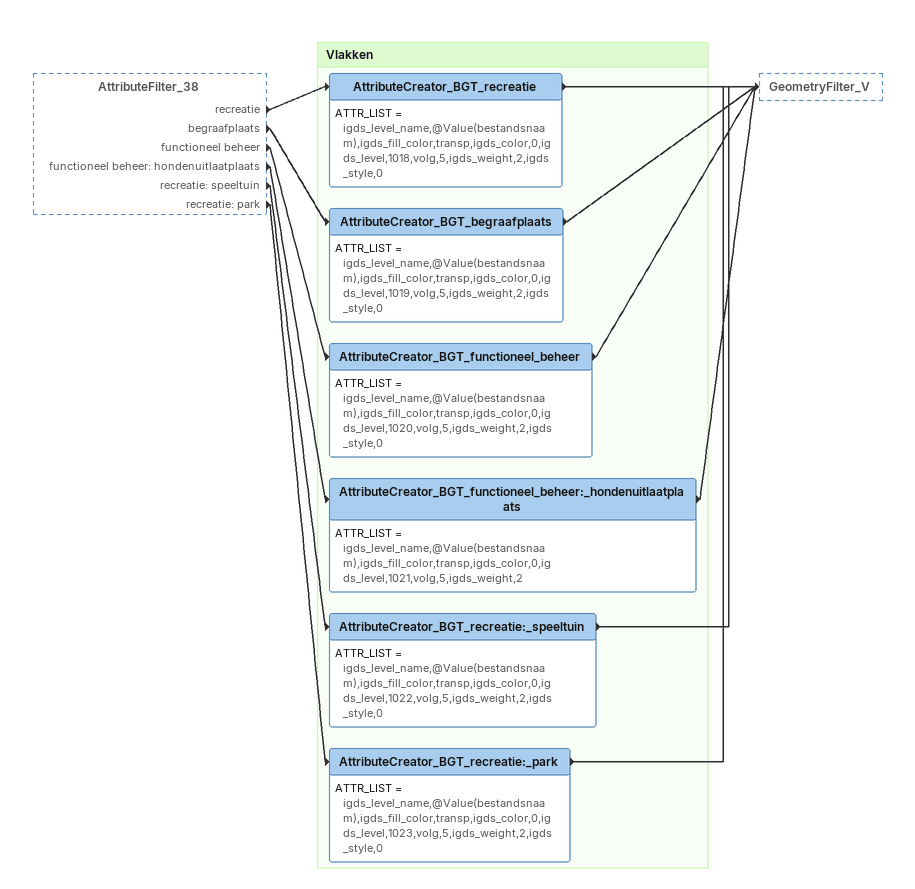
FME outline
AttributeFilter_38 [outside]
    recreatie -> AttributeCreator_BGT_recreatie
    begraafplaats -> AttributeCreator_BGT_begraafplaats
    functioneel beheer -> AttributeCreator_BGT_functioneel_beheer
    functioneel beheer: hondenuitlaatplaats -> AttributeCreator_BGT_functioneel_beheer:_hondenuitlaatplaats
    recreatie: speeltuin -> AttributeCreator_BGT_recreatie:_speeltuin
    recreatie: park -> AttributeCreator_BGT_recreatie:_park

Bookmark: Vlakken
AttributeCreator_BGT_recreatie
    ATTR_LIST = igds_level_name,@Value(bestandsnaam),igds_fill_color,transp,igds_color,0,igds_level,1018,volg,5,igds_weight,2,igds_style,0
    -> GeometryFilter_V
AttributeCreator_BGT_begraafplaats
    ATTR_LIST = igds_level_name,@Value(bestandsnaam),igds_fill_color,transp,igds_color,0,igds_level,1019,volg,5,igds_weight,2,igds_style,0
    -> GeometryFilter_V
AttributeCreator_BGT_functioneel_beheer
    ATTR_LIST = igds_level_name,@Value(bestandsnaam),igds_fill_color,transp,igds_color,0,igds_level,1020,volg,5,igds_weight,2,igds_style,0
    -> GeometryFilter_V
AttributeCreator_BGT_functioneel_beheer:_hondenuitlaatplaats
    ATTR_LIST = igds_level_name,@Value(bestandsnaam),igds_fill_color,transp,igds_color,0,igds_level,1021,volg,5,igds_weight,2
    -> GeometryFilter_V
AttributeCreator_BGT_recreatie:_speeltuin
    ATTR_LIST = igds_level_name,@Value(bestandsnaam),igds_fill_color,transp,igds_color,0,igds_level,1022,volg,5,igds_weight,2,igds_style,0
    -> GeometryFilter_V
AttributeCreator_BGT_recreatie:_park
    ATTR_LIST = igds_level_name,@Value(bestandsnaam),igds_fill_color,transp,igds_color,0,igds_level,1023,volg,5,igds_weight,2,igds_style,0
    -> GeometryFilter_V
